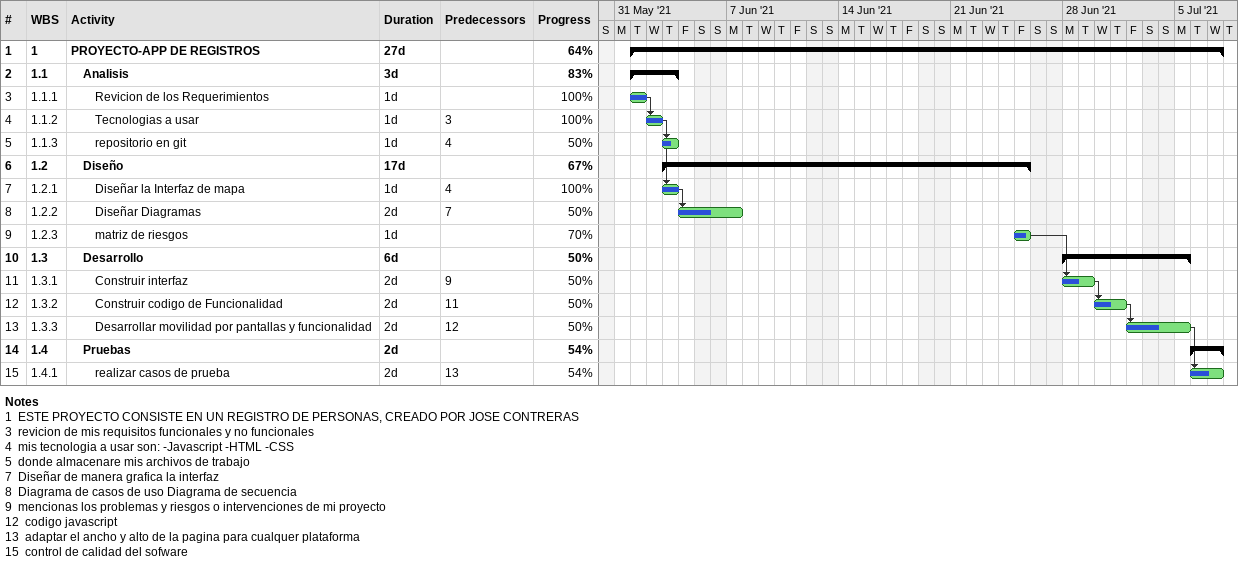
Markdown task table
| ID | WBS | Task | Duration | Start | Finish | Predecessors | % complete |
|---|---|---|---|---|---|---|---|
| 1 | 1 | **PROYECTO-APP DE REGISTROS** | 27d | 2021-06-01 | 2021-07-07 |  | 64 |
| 2 | 1.1 | **Analisis** | 3d | 2021-06-01 | 2021-06-03 |  | 83 |
| 3 | 1.1.1 | Revicion de los Requerimientos | 1d | 2021-06-01 | 2021-06-01 |  | 100 |
| 4 | 1.1.2 | Tecnologias a usar | 1d | 2021-06-02 | 2021-06-02 | 3 | 100 |
| 5 | 1.1.3 | repositorio en git | 1d | 2021-06-03 | 2021-06-03 | 4 | 50 |
| 6 | 1.2 | **Diseño** | 17d | 2021-06-03 | 2021-06-25 |  | 67 |
| 7 | 1.2.1 | Diseñar la Interfaz de mapa | 1d | 2021-06-03 | 2021-06-03 | 4 | 100 |
| 8 | 1.2.2 | Diseñar Diagramas | 2d | 2021-06-04 | 2021-06-07 | 7 | 50 |
| 9 | 1.2.3 | matriz de riesgos | 1d | 2021-06-25 | 2021-06-25 |  | 70 |
| 10 | 1.3 | **Desarrollo** | 6d | 2021-06-28 | 2021-07-05 |  | 50 |
| 11 | 1.3.1 | Construir interfaz | 2d | 2021-06-28 | 2021-06-29 | 9 | 50 |
| 12 | 1.3.2 | Construir codigo de Funcionalidad | 2d | 2021-06-30 | 2021-07-01 | 11 | 50 |
| 13 | 1.3.3 | Desarrollar movilidad por pantallas y funcionalidad | 2d | 2021-07-02 | 2021-07-05 | 12 | 50 |
| 14 | 1.4 | **Pruebas** | 2d | 2021-07-06 | 2021-07-07 |  | 54 |
| 15 | 1.4.1 | realizar casos de prueba | 2d | 2021-07-06 | 2021-07-07 | 13 | 54 |

Notes
- 1: ESTE PROYECTO CONSISTE EN UN REGISTRO DE PERSONAS, CREADO POR JOSE CONTRERAS
- 3: revicion de mis requisitos funcionales y no funcionales
- 4: mis tecnologia a usar son: -Javascript -HTML -CSS
- 5: donde almacenare mis archivos de trabajo
- 7: Diseñar de manera grafica la interfaz
- 8: Diagrama de casos de uso Diagrama de secuencia
- 9: mencionas los problemas y riesgos o intervenciones de mi proyecto
- 12: codigo javascript
- 13: adaptar el ancho y alto de la pagina para cualquer plataforma
- 15: control de calidad del sofware
